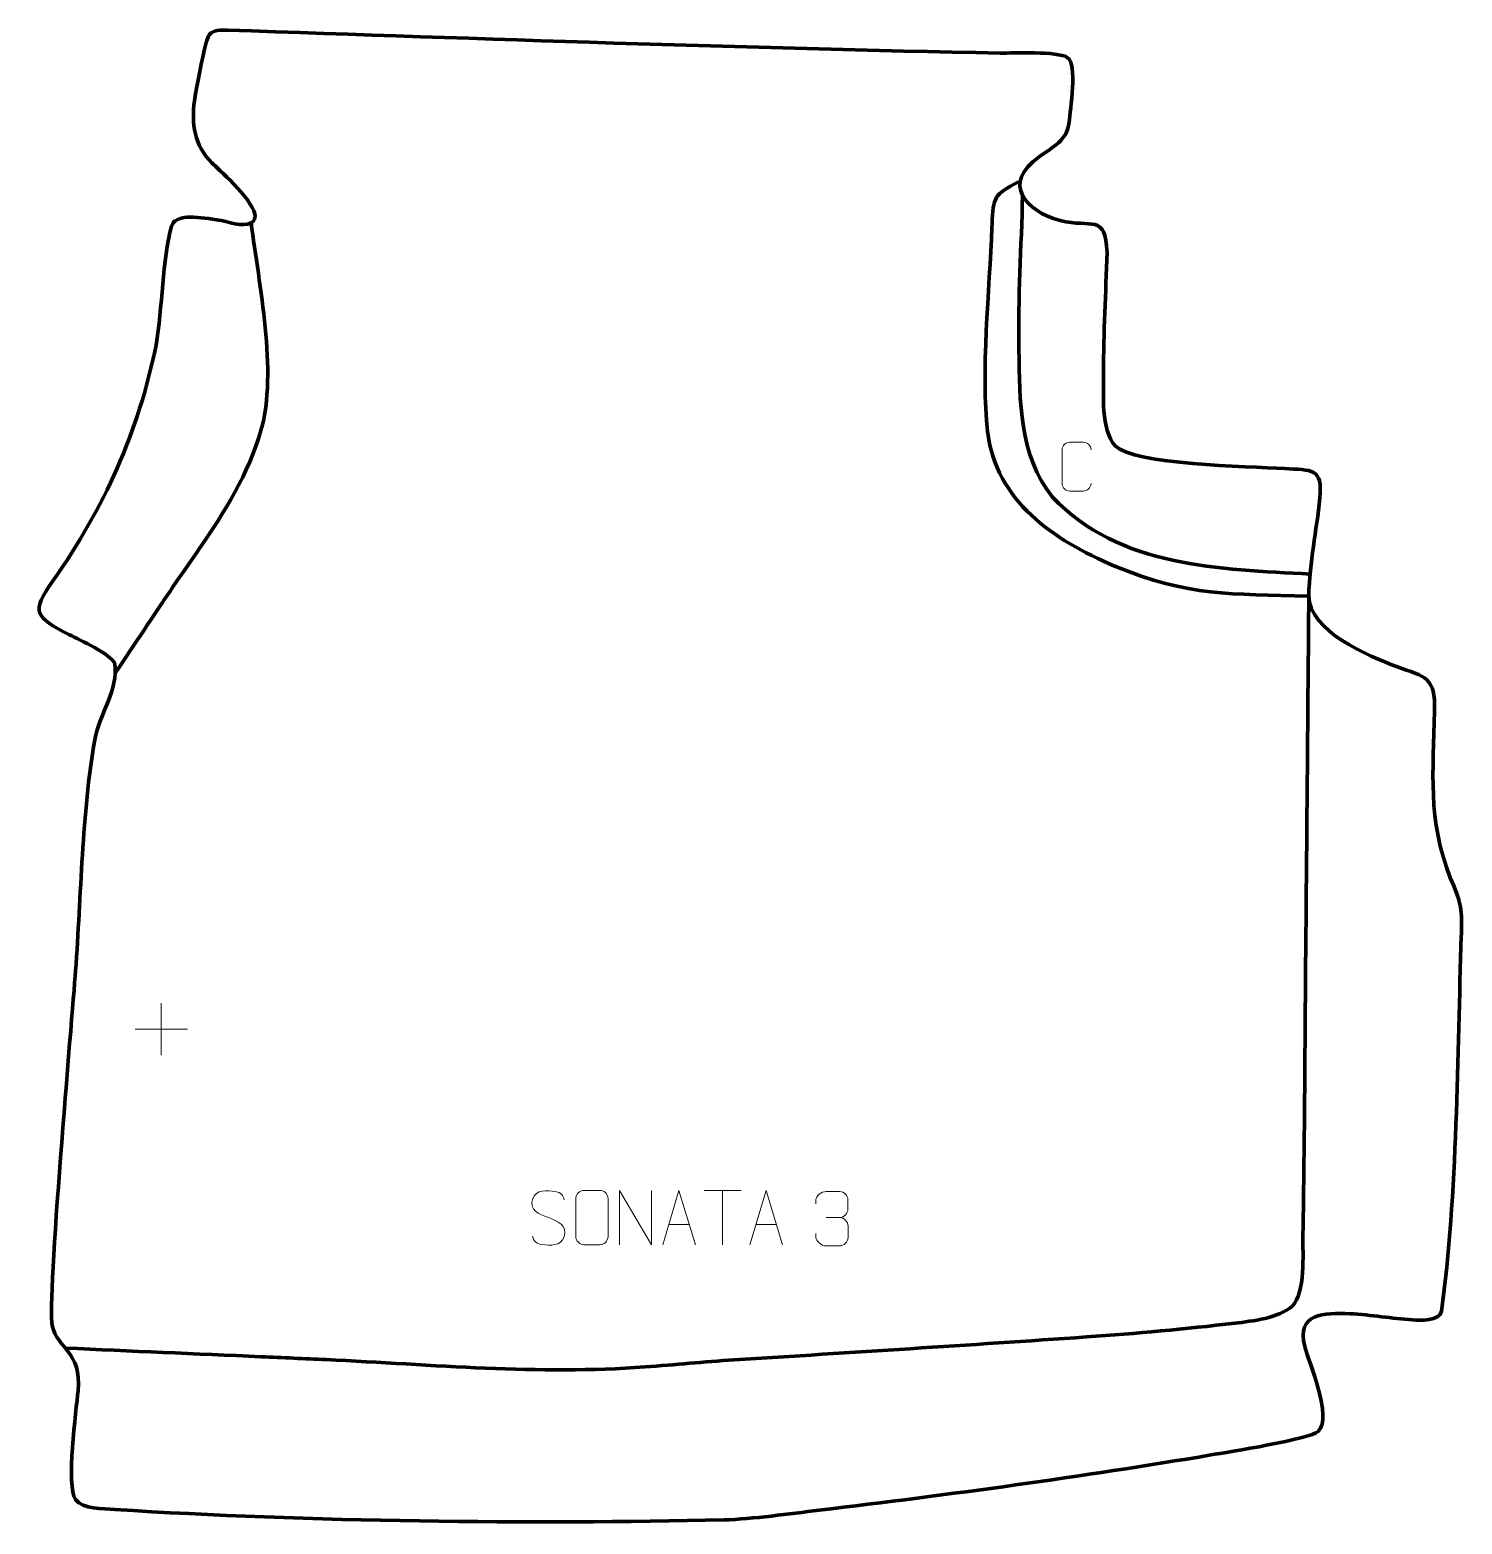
# Model space of a CAD drawing. Header units: millimetres. Extents: x -621 to 36, y 34 to 720.
import ezdxf

# ---------------------------------------------------------------- set-up
doc = ezdxf.new("R2010")
doc.units = ezdxf.units.MM
doc.header["$MEASUREMENT"] = 0
doc.layers.add('layer 2', color=7, linetype='Continuous')
doc.layers.add('layer 3', color=7, linetype='Continuous')

msp = doc.modelspace()

# ---------------------------------------------------------------- linework, layer by layer
at = {"layer": 'layer 2', "color": 142, "lineweight": 158}
for points, knots in [([(-604.7662, 114.6108), (-574.8256, 113.2899), (-544.8849, 111.9692), (-514.9443, 110.6484), (-514.9443, 110.6484), (-504.964, 110.2081), (-494.9839, 109.7679), (-485.0036, 109.3276), (-485.0036, 109.3276), (-435.9059, 107.0348), (-387.8256, 102.3102), (-338.5864, 105.9686), (-338.5864, 105.9686), (-324.9841, 107.0071), (-311.4221, 108.3256), (-297.8046, 109.2075), (-297.8046, 109.2075), (-243.8559, 112.6183), (-189.9066, 115.9923), (-135.9787, 119.7225), (-135.9787, 119.7225), (-112.7784, 121.3404), (-90.937, 123.3373), (-67.833, 126.0612), (-67.833, 126.0612), (-59.9838, 126.9876), (-47.6552, 128.421), (-41.6012, 133.8398), (-41.6012, 133.8398), (-35.431, 140.1737), (-36.7544, 157.7144), (-36.6677, 166.4801), (-36.6677, 166.4801), (-35.8338, 211.1599), (-35.7378, 255.8525), (-35.3324, 300.5376), (-35.3324, 300.5376), (-34.8458, 353.635), (-34.3911, 406.7335), (-33.9672, 459.8314), (-33.9672, 459.8314), (-70.3643, 460.9192), (-88.2033, 459.3857), (-123.3853, 473.737), (-123.3853, 473.737), (-150.9073, 485.4376), (-177.6723, 503.4407), (-181.4421, 535.5545), (-181.4421, 535.5545), (-184.5055, 561.649), (-180.5144, 600.9318), (-179.429, 629.0433), (-179.429, 629.0433), (-179.429, 629.0433), (-179.3708, 630.5515), (-179.3708, 630.5515), (-179.3708, 630.5515), (-178.8768, 643.1098), (-178.418, 644.1443), (-167.2483, 649.9902)], [0, 0, 0, 0, 0.0625, 0.0625, 0.0625, 0.0625, 0.125, 0.125, 0.125, 0.125, 0.1875, 0.1875, 0.1875, 0.1875, 0.25, 0.25, 0.25, 0.25, 0.3125, 0.3125, 0.3125, 0.3125, 0.375, 0.375, 0.375, 0.375, 0.4375, 0.4375, 0.4375, 0.4375, 0.5, 0.5, 0.5, 0.5, 0.5625, 0.5625, 0.5625, 0.5625, 0.625, 0.625, 0.625, 0.625, 0.6875, 0.6875, 0.6875, 0.6875, 0.75, 0.75, 0.75, 0.75, 0.8125, 0.8125, 0.8125, 0.8125, 0.875, 0.875, 0.875, 0.875, 1, 1, 1, 1]), ([(-33.3889, 469.9379), (-74.8455, 472.2149), (-120.8496, 472.884), (-151.6646, 505.266), (-151.6646, 505.266), (-167.1416, 524.9383), (-166.5537, 549.2515), (-167.0413, 573.0464), (-167.0413, 573.0464), (-167.5163, 596.2245), (-165.8655, 620.4355), (-165.3627, 643.7825)], [0, 0, 0, 0, 0.25, 0.25, 0.25, 0.25, 0.5, 0.5, 0.5, 0.5, 1, 1, 1, 1]), ([(-519.4073, 631.1219), (-515.9044, 602.8646), (-507.1662, 563.1439), (-514.9456, 535.862), (-514.9456, 535.862), (-520.5076, 516.3561), (-531.8075, 498.1037), (-543.2436, 481.5166), (-543.2436, 481.5166), (-543.2436, 481.5166), (-544.074, 480.3122), (-544.074, 480.3122), (-544.074, 480.3122), (-547.7325, 475.0375), (-551.4407, 469.8004), (-555.0472, 464.4895), (-555.0472, 464.4895), (-557.0128, 461.5807), (-558.9729, 458.6687), (-560.9277, 455.7526), (-560.9277, 455.7526), (-567.3445, 446.1595), (-573.7613, 436.5664), (-580.1781, 426.9733), (-580.1781, 426.9733), (-580.1781, 426.9733), (-581.8521, 424.4707), (-581.8521, 424.4707)], [0, 0, 0, 0, 0.125, 0.125, 0.125, 0.125, 0.25, 0.25, 0.25, 0.25, 0.375, 0.375, 0.375, 0.375, 0.5, 0.5, 0.5, 0.5, 0.625, 0.625, 0.625, 0.625, 0.75, 0.75, 0.75, 0.75, 1, 1, 1, 1])]:
    msp.add_open_spline(points, degree=3, knots=knots, dxfattribs=at)
at = {"layer": 'layer 3', "color": 242, "lineweight": 158}
msp.add_open_spline([(-175.7021, 709.128), (-293.7273, 711.3905), (-412.2988, 715.6374), (-530.3351, 719.7025), (-530.3351, 719.7025), (-535.6548, 719.77), (-537.8318, 719.0701), (-539.024, 716.8854), (-539.024, 716.8854), (-540.6374, 713.9291), (-544.9683, 691.1186), (-545.4632, 687.166), (-545.4632, 687.166), (-546.7576, 676.8287), (-545.7375, 666.7323), (-537.4517, 658.7368), (-537.4517, 658.7368), (-535.0692, 656.4378), (-519.4049, 642.5451), (-517.7256, 635.323), (-517.7256, 635.323), (-517.346, 633.6907), (-518.0719, 631.7817), (-519.4073, 631.1219), (-519.4073, 631.1219), (-523.6118, 629.0448), (-529.8568, 631.8323), (-535.2781, 632.6389), (-535.2781, 632.6389), (-545.292, 634.1289), (-554.3843, 635.0434), (-555.9384, 629.6779), (-555.9384, 629.6779), (-560.4117, 614.2337), (-560.0456, 592.1537), (-563.0609, 575.0961), (-563.0609, 575.0961), (-571.2973, 534.9234), (-586.7866, 500.4559), (-610.337, 466.9551), (-610.337, 466.9551), (-620.9994, 452.1345), (-618.3184, 450.1313), (-602.7468, 442.0514), (-602.7468, 442.0514), (-598.3177, 439.7532), (-583.8659, 433.2734), (-582.0363, 428.876), (-582.0363, 428.876), (-580.3783, 416.6564), (-588.8279, 406.3708), (-591.2582, 393.8573), (-591.2582, 393.8573), (-597.0999, 359.8472), (-597.4984, 322.4375), (-600.0325, 287.7537), (-600.0325, 287.7537), (-601.6825, 265.4616), (-613.18, 136.0698), (-610.7713, 125.0414), (-610.7713, 125.0414), (-608.3384, 113.9023), (-597.0869, 113.2698), (-598.8901, 95.0024), (-598.8901, 95.0024), (-599.7777, 86.1297), (-604.4007, 51.0637), (-600.046, 45.1337), (-600.046, 45.1337), (-596.6526, 40.5125), (-587.2898, 40.8831), (-581.9423, 40.5401), (-581.9423, 40.5401), (-492.9824, 34.8322), (-391.3071, 33.8114), (-302.4823, 35.7369), (-302.4823, 35.7369), (-289.0275, 36.1735), (-272.197, 38.5721), (-258.7209, 40.1825), (-258.7209, 40.1825), (-199.1394, 47.3026), (-137.9953, 55.547), (-78.8586, 65.5551), (-78.8586, 65.5551), (-71.2778, 66.8367), (-33.0666, 72.8995), (-29.6406, 76.3677), (-29.6406, 76.3677), (-22.9118, 83.1794), (-33.8122, 107.489), (-35.7967, 115.3589), (-35.7967, 115.3589), (-39.688, 130.791), (-27.1049, 130.7187), (-14.9716, 130.3955), (-14.9716, 130.3955), (-5.4329, 129.8283), (4.0999, 128.3072), (13.662, 127.5474), (13.662, 127.5474), (16.9751, 127.3714), (26.2577, 126.8054), (26.9206, 131.542), (26.9206, 131.542), (34.2527, 183.9325), (34.2746, 250.4498), (36.0348, 303.8333), (36.0348, 303.8333), (36.0494, 304.2744), (36.0627, 304.7154), (36.0754, 305.1566), (36.0754, 305.1566), (36.4124, 317.6555), (35.6756, 319.6359), (31.0038, 330.4396), (31.0038, 330.4396), (20.4781, 357.2792), (23.1433, 379.2167), (23.7863, 406.9413), (23.7863, 406.9413), (24.1539, 422.7867), (19.7058, 422.7077), (6.285, 427.5158), (6.285, 427.5158), (-6.5834, 432.3722), (-33.7204, 443.592), (-33.9672, 459.8314), (-33.9672, 459.8314), (-33.6136, 476.0782), (-30.4001, 489.3369), (-28.8881, 504.9335), (-28.8881, 504.9335), (-27.5436, 518.8015), (-32.547, 517.6163), (-45.1829, 518.3804), (-45.1829, 518.3804), (-62.4751, 519.426), (-114.0658, 520.0699), (-122.8303, 528.7993), (-122.8303, 528.7993), (-129.5302, 536.4775), (-128.0824, 552.3024), (-128.1848, 562.1818), (-128.1848, 562.1818), (-128.2579, 580.9844), (-127.0973, 598.9077), (-126.5724, 617.5565), (-126.5724, 617.5565), (-127.2631, 635.754), (-133.4243, 628.5978), (-148.155, 632.253), (-148.155, 632.253), (-164.1633, 636.6745), (-175.0488, 649.2091), (-157.6987, 661.5414), (-157.6987, 661.5414), (-151.4485, 665.9839), (-144.6567, 669.2917), (-143.9915, 677.3895), (-143.9915, 677.3895), (-143.5322, 682.9831), (-140.0026, 704.1977), (-144.8184, 707.1632), (-144.8184, 707.1632), (-149.4161, 709.9945), (-169.3231, 709.0795), (-175.7021, 709.128)], degree=3, knots=[0, 0, 0, 0, 0.02325581, 0.02325581, 0.02325581, 0.02325581, 0.04651163, 0.04651163, 0.04651163, 0.04651163, 0.06976744, 0.06976744, 0.06976744, 0.06976744, 0.09302326, 0.09302326, 0.09302326, 0.09302326, 0.11627907, 0.11627907, 0.11627907, 0.11627907, 0.13953488, 0.13953488, 0.13953488, 0.13953488, 0.1627907, 0.1627907, 0.1627907, 0.1627907, 0.18604651, 0.18604651, 0.18604651, 0.18604651, 0.20930233, 0.20930233, 0.20930233, 0.20930233, 0.23255814, 0.23255814, 0.23255814, 0.23255814, 0.25581395, 0.25581395, 0.25581395, 0.25581395, 0.27906977, 0.27906977, 0.27906977, 0.27906977, 0.30232558, 0.30232558, 0.30232558, 0.30232558, 0.3255814, 0.3255814, 0.3255814, 0.3255814, 0.34883721, 0.34883721, 0.34883721, 0.34883721, 0.37209302, 0.37209302, 0.37209302, 0.37209302, 0.39534884, 0.39534884, 0.39534884, 0.39534884, 0.41860465, 0.41860465, 0.41860465, 0.41860465, 0.44186047, 0.44186047, 0.44186047, 0.44186047, 0.46511628, 0.46511628, 0.46511628, 0.46511628, 0.48837209, 0.48837209, 0.48837209, 0.48837209, 0.51162791, 0.51162791, 0.51162791, 0.51162791, 0.53488372, 0.53488372, 0.53488372, 0.53488372, 0.55813953, 0.55813953, 0.55813953, 0.55813953, 0.58139535, 0.58139535, 0.58139535, 0.58139535, 0.60465116, 0.60465116, 0.60465116, 0.60465116, 0.62790698, 0.62790698, 0.62790698, 0.62790698, 0.65116279, 0.65116279, 0.65116279, 0.65116279, 0.6744186, 0.6744186, 0.6744186, 0.6744186, 0.69767442, 0.69767442, 0.69767442, 0.69767442, 0.72093023, 0.72093023, 0.72093023, 0.72093023, 0.74418605, 0.74418605, 0.74418605, 0.74418605, 0.76744186, 0.76744186, 0.76744186, 0.76744186, 0.79069767, 0.79069767, 0.79069767, 0.79069767, 0.81395349, 0.81395349, 0.81395349, 0.81395349, 0.8372093, 0.8372093, 0.8372093, 0.8372093, 0.86046512, 0.86046512, 0.86046512, 0.86046512, 0.88372093, 0.88372093, 0.88372093, 0.88372093, 0.90697674, 0.90697674, 0.90697674, 0.90697674, 0.93023256, 0.93023256, 0.93023256, 0.93023256, 0.95348837, 0.95348837, 0.95348837, 0.95348837, 1, 1, 1, 1], dxfattribs=at)
at = {"layer": 'layer 3', "color": 250, "lineweight": 9}
for points, knots in [([(-133.9073, 511.4965), (-134.0325, 509.4155), (-135.5347, 508.0903), (-137.4584, 508.0806), (-137.4584, 508.0806), (-139.547, 508.0809), (-141.6356, 508.0809), (-143.7239, 508.0806), (-143.7239, 508.0806), (-145.4481, 507.9862), (-147.2145, 509.6741), (-147.2045, 511.4809), (-147.2045, 511.4809), (-147.2041, 516.6491), (-147.2041, 521.8168), (-147.2045, 526.9842), (-147.2045, 526.9842), (-147.2007, 528.8993), (-145.6362, 530.4392), (-143.7083, 530.4271), (-143.7083, 530.4271), (-141.6253, 530.4271), (-139.5418, 530.4271), (-137.4584, 530.4271), (-137.4584, 530.4271), (-135.7149, 530.4589), (-133.9312, 529.123), (-133.9073, 526.9396)], [0, 0, 0, 0, 0.125, 0.125, 0.125, 0.125, 0.25, 0.25, 0.25, 0.25, 0.375, 0.375, 0.375, 0.375, 0.5, 0.5, 0.5, 0.5, 0.625, 0.625, 0.625, 0.625, 0.75, 0.75, 0.75, 0.75, 1, 1, 1, 1]), ([(-383.0105, 174.5415), (-387.2588, 176.0119), (-392.1669, 177.8077), (-390.1618, 183.328), (-390.1618, 183.328), (-388.6583, 187.4679), (-383.4447, 187.0794), (-379.8411, 186.4783), (-379.8411, 186.4783), (-376.9805, 186.0011), (-376.1158, 184.7879), (-375.8052, 182.7038)], [0, 0, 0, 0, 0.25, 0.25, 0.25, 0.25, 0.5, 0.5, 0.5, 0.5, 1, 1, 1, 1]), ([(-366.5301, 187.0179), (-364.2044, 187.0179), (-361.8783, 187.0179), (-359.5522, 187.0179), (-359.5522, 187.0179), (-357.6056, 187.0535), (-355.6142, 185.5619), (-355.5875, 183.1243), (-355.5875, 183.1243), (-355.5879, 177.3774), (-355.5879, 171.6301), (-355.5875, 165.8824), (-355.5875, 165.8824), (-355.7273, 163.559), (-357.4045, 162.0794), (-359.5522, 162.0686), (-359.5522, 162.0686), (-361.8841, 162.069), (-364.216, 162.069), (-366.5475, 162.0686), (-366.5475, 162.0686), (-368.4725, 161.9632), (-370.4446, 163.8477), (-370.4334, 165.865), (-370.4334, 165.865), (-370.4331, 171.6351), (-370.4331, 177.4048), (-370.4334, 183.1741), (-370.4334, 183.1741), (-370.4292, 185.3122), (-368.6825, 187.0314), (-366.5301, 187.0179)], [0, 0, 0, 0, 0.11111111, 0.11111111, 0.11111111, 0.11111111, 0.22222222, 0.22222222, 0.22222222, 0.22222222, 0.33333333, 0.33333333, 0.33333333, 0.33333333, 0.44444444, 0.44444444, 0.44444444, 0.44444444, 0.55555556, 0.55555556, 0.55555556, 0.55555556, 0.66666667, 0.66666667, 0.66666667, 0.66666667, 0.77777778, 0.77777778, 0.77777778, 0.77777778, 1, 1, 1, 1]), ([(-350.3379, 162.0647), (-350.3379, 162.0647), (-350.3379, 187.0182), (-350.3379, 187.0182), (-350.3379, 187.0182), (-350.3379, 187.0182), (-335.6831, 162.0647), (-335.6831, 162.0647), (-335.6831, 162.0647), (-335.6831, 162.0647), (-335.6831, 187.0182), (-335.6831, 187.0182)], [0, 0, 0, 0, 0.25, 0.25, 0.25, 0.25, 0.5, 0.5, 0.5, 0.5, 1, 1, 1, 1]), ([(-330.481, 162.0647), (-330.481, 162.0647), (-323.11, 187.0182), (-323.11, 187.0182), (-323.11, 187.0182), (-323.11, 187.0182), (-315.5401, 162.0647), (-315.5401, 162.0647)], [0, 0, 0, 0, 0.33333333, 0.33333333, 0.33333333, 0.33333333, 1, 1, 1, 1]), ([(-290.481, 162.0647), (-290.481, 162.0647), (-283.11, 187.0182), (-283.11, 187.0182), (-283.11, 187.0182), (-283.11, 187.0182), (-275.5401, 162.0647), (-275.5401, 162.0647)], [0, 0, 0, 0, 0.33333333, 0.33333333, 0.33333333, 0.33333333, 1, 1, 1, 1]), ([(-260.2139, 180.7762), (-260.2139, 180.7762), (-260.2139, 182.6334), (-260.2139, 182.6334), (-260.2139, 182.6334), (-260.2282, 184.3753), (-257.5637, 186.4934), (-255.5046, 186.4707), (-255.5046, 186.4707), (-253.4405, 186.4707), (-251.3765, 186.4707), (-249.3128, 186.4707), (-249.3128, 186.4707), (-247.1183, 186.4795), (-245.52, 184.6327), (-245.4756, 182.7206), (-245.4756, 182.7206), (-245.476, 181.2855), (-245.476, 179.8504), (-245.4756, 178.4149), (-245.4756, 178.4149), (-245.5242, 176.7614), (-247.1268, 174.5314), (-249.3251, 174.5414), (-249.3251, 174.5414), (-247.1214, 174.5302), (-245.5134, 172.727), (-245.4594, 170.6675), (-245.4594, 170.6675), (-245.4598, 168.8828), (-245.4598, 167.0981), (-245.4594, 165.313), (-245.4594, 165.313), (-245.4493, 163.2516), (-247.5042, 161.4885), (-249.3251, 161.4966), (-249.3251, 161.4966), (-251.3904, 161.4969), (-253.4556, 161.4969), (-255.5212, 161.4966), (-255.5212, 161.4966), (-257.6898, 161.5081), (-260.2208, 163.9083), (-260.2394, 165.3701), (-260.2394, 165.3701), (-260.2394, 165.3701), (-260.2394, 167.2787), (-260.2394, 167.2787)], [0, 0, 0, 0, 0.07692308, 0.07692308, 0.07692308, 0.07692308, 0.15384615, 0.15384615, 0.15384615, 0.15384615, 0.23076923, 0.23076923, 0.23076923, 0.23076923, 0.30769231, 0.30769231, 0.30769231, 0.30769231, 0.38461538, 0.38461538, 0.38461538, 0.38461538, 0.46153846, 0.46153846, 0.46153846, 0.46153846, 0.53846154, 0.53846154, 0.53846154, 0.53846154, 0.61538462, 0.61538462, 0.61538462, 0.61538462, 0.69230769, 0.69230769, 0.69230769, 0.69230769, 0.76923077, 0.76923077, 0.76923077, 0.76923077, 0.84615385, 0.84615385, 0.84615385, 0.84615385, 1, 1, 1, 1]), ([(-383.0105, 174.5414), (-378.9919, 172.8947), (-373.9624, 171.0064), (-375.7964, 165.6461), (-375.7964, 165.6461), (-377.2562, 161.3797), (-382.167, 161.6364), (-385.8931, 162.1911), (-385.8931, 162.1911), (-388.6431, 162.6009), (-389.864, 163.8144), (-390.242, 165.9266)], [0, 0, 0, 0, 0.25, 0.25, 0.25, 0.25, 0.5, 0.5, 0.5, 0.5, 1, 1, 1, 1])]:
    msp.add_open_spline(points, degree=3, knots=knots, dxfattribs=at)
for points in [[(-560.7147, 273.0078), (-560.7147, 273.0078), (-560.7147, 249.0299), (-560.7147, 249.0299)], [(-572.7036, 261.0188), (-572.7036, 261.0188), (-548.7257, 261.0188), (-548.7257, 261.0188)], [(-311.5042, 186.9947), (-311.5042, 186.9947), (-294.517, 186.9947), (-294.517, 186.9947)], [(-303.0104, 162.0647), (-303.0104, 162.0647), (-303.0104, 187.0182), (-303.0104, 187.0182)], [(-255.5042, 174.531), (-255.5042, 174.531), (-249.3078, 174.531), (-249.3078, 174.531)], [(-327.7584, 171.3141), (-327.7584, 171.3141), (-318.2627, 171.3141), (-318.2627, 171.3141)], [(-287.7584, 171.3141), (-287.7584, 171.3141), (-278.2627, 171.3141), (-278.2627, 171.3141)]]:
    msp.add_open_spline(points, degree=3, dxfattribs=at)

doc.saveas('drawing.dxf')
